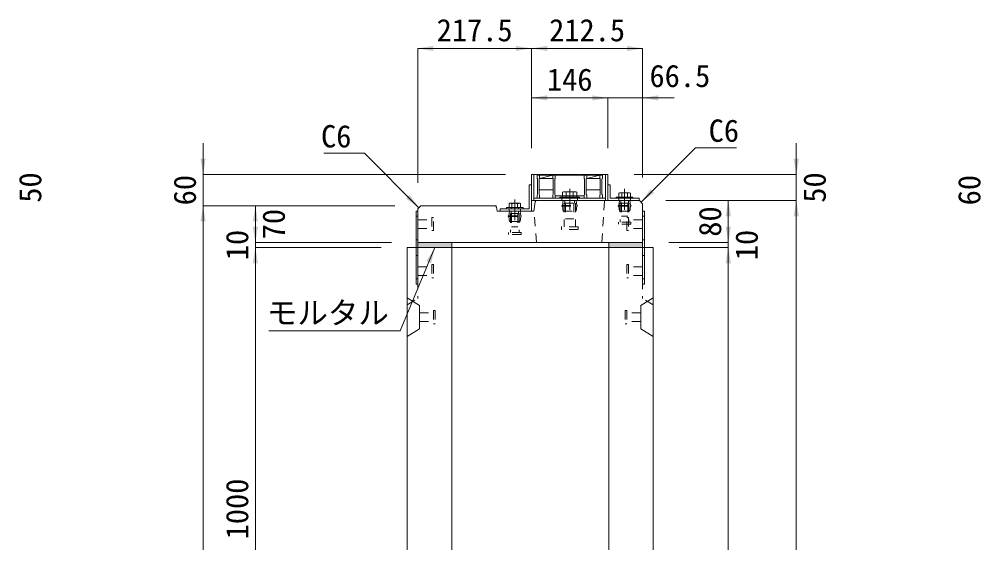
# Model space of a CAD drawing. Units: millimetres at full size. Extents: x -1934 to 78146, y -143454 to -112471.
# Drawn here: x 32648 to 34486, y -140229 to -139228 of the extents above; entities that cross this region are included whole.
import ezdxf
from ezdxf.enums import TextEntityAlignment as Align

# ---------------------------------------------------------------- set-up
doc = ezdxf.new("R2010")
doc.units = ezdxf.units.MM
doc.header["$LTSCALE"] = 23
for name, pattern in [('CHAIN', [18.5, 12, -1.5, 3.5, -1.5]), ('USER2', [1.35, 0.75, -0.6]), ('USER3', [1.35, 0.75, -0.6])]:
    doc.linetypes.add(name, pattern=pattern)
for name, color, linetype, lineweight in [('インサート', 92, 'USER2', 9), ('グレーチング', 7, 'Continuous', 9), ('ジョイント', 7, 'Continuous', 5), ('モルタル', 7, 'Continuous', 13), ('作業エリア', 11, 'Continuous', 13), ('受枠', 3, 'Continuous', 13), ('寸法線', 7, 'Continuous', 13), ('引出線', 4, 'Continuous', 13), ('本体', 2, 'Continuous', 13), ('補助線', 8, 'Continuous', 13), ('ｲﾝｻｰﾄ', 3, 'USER3', 5)]:
    doc.layers.add(name, color=color, linetype=linetype, lineweight=lineweight)
doc.layers.add('ハッチング_モルタル', color=30, linetype='Continuous')
doc.styles.add('ＭＳ ゴシック', font='')
doc.styles.get('ＭＳ ゴシック').set_extended_font_data('MS Gothic')

# ---------------------------------------------------------------- blocks, each defined once
blk = doc.blocks.new('filled_arrow')
at = {"color": 0, "linetype": 'Continuous', "lineweight": -2}
blk.add_solid([(7.5, 1.25), (0, 0), (7.5, -1.25)], dxfattribs=at)

msp = doc.modelspace()

# ---------------------------------------------------------------- hatches: boundary and pattern name
at = {"layer": 'ハッチング_モルタル'}
for points in [[(33409.82, -139654.65), (33409.82, -139664.65), (33474.82, -139664.65), (33474.82, -139654.65)], [(33774.82, -139654.65), (33774.82, -139664.65), (33839.82, -139664.65), (33839.82, -139654.65)]]:
    msp.add_hatch(color=256, dxfattribs=at).paths.add_polyline_path(points)

# ---------------------------------------------------------------- linework, layer by layer
at = {"layer": 'インサート', "linetype": 'Continuous', "lineweight": 13}
for p, q in [((33688.33, -139557.85), (33686.47, -139558.7)), ((33686.47, -139558.7), (33686.47, -139567.85)), ((33712.32, -139557.85), (33688.33, -139557.85)), ((33712.32, -139557.85), (33714.17, -139558.7)), ((33714.17, -139558.7), (33714.17, -139567.85)), ((33795.84, -139559.85), (33794.37, -139560.7)), ((33794.37, -139560.7), (33794.37, -139567.85)), ((33795.84, -139559.85), (33814.81, -139559.85)), ((33814.81, -139559.85), (33816.27, -139560.7)), ((33816.27, -139560.7), (33816.27, -139567.85)), ((33585.84, -139579.85), (33584.37, -139580.7)), ((33584.37, -139580.7), (33584.37, -139587.85)), ((33585.84, -139579.85), (33604.81, -139579.85)), ((33604.81, -139579.85), (33606.27, -139580.7)), ((33606.27, -139580.7), (33606.27, -139587.85)), ((33714.17, -139567.85), (33686.47, -139567.85)), ((33794.37, -139567.85), (33816.27, -139567.85)), ((33584.37, -139587.85), (33606.27, -139587.85))]:
    msp.add_line(p, q, dxfattribs=at)
at = {"layer": 'インサート', "linetype": 'Continuous', "lineweight": 5}
for p, q in [((33693.4, -139558.7), (33693.4, -139567.85)), ((33707.25, -139558.7), (33707.25, -139567.85)), ((33799.85, -139560.7), (33799.85, -139567.85)), ((33810.8, -139560.7), (33810.8, -139567.85)), ((33589.85, -139580.7), (33589.85, -139587.85)), ((33600.8, -139580.7), (33600.8, -139587.85))]:
    msp.add_line(p, q, dxfattribs=at)
at = {"layer": 'インサート', "linetype": 'Continuous'}
for p, q in [((33719.32, -139567.85), (33681.32, -139567.85)), ((33681.32, -139567.85), (33681.32, -139570.15)), ((33719.32, -139570.15), (33681.32, -139570.15)), ((33719.32, -139567.85), (33719.32, -139570.15)), ((33789.32, -139567.85), (33821.32, -139567.85)), ((33789.32, -139567.85), (33789.32, -139570.15)), ((33789.32, -139570.15), (33821.32, -139570.15)), ((33821.32, -139567.85), (33821.32, -139570.15)), ((33579.32, -139587.85), (33611.32, -139587.85)), ((33579.32, -139587.85), (33579.32, -139590.15)), ((33579.32, -139590.15), (33611.32, -139590.15)), ((33611.32, -139587.85), (33611.32, -139590.15))]:
    msp.add_line(p, q, dxfattribs=at)
at = {"layer": 'インサート'}
for p, q in [((33685.32, -139583.9), (33715.32, -139583.9)), ((33685.32, -139583.9), (33685.32, -139585.4)), ((33686.57, -139583.9), (33687.82, -139574.65)), ((33687.82, -139574.65), (33712.82, -139574.65)), ((33689.42, -139579.65), (33711.22, -139579.65)), ((33689.42, -139579.65), (33689.42, -139625.15)), ((33690.87, -139574.65), (33690.87, -139579.65)), ((33691.32, -139567.85), (33691.32, -139570.15)), ((33692.32, -139579.65), (33692.32, -139609.65)), ((33708.32, -139579.65), (33708.32, -139609.65)), ((33709.32, -139567.85), (33709.32, -139570.15)), ((33709.77, -139574.65), (33709.77, -139579.65)), ((33711.22, -139579.65), (33711.22, -139625.15)), ((33714.07, -139583.9), (33712.82, -139574.65)), ((33715.32, -139583.9), (33715.32, -139585.4)), ((33792.82, -139583.9), (33817.82, -139583.9)), ((33792.82, -139583.9), (33792.82, -139585.4)), ((33794.07, -139583.9), (33795.32, -139574.65)), ((33795.32, -139574.65), (33815.32, -139574.65)), ((33797.07, -139579.65), (33813.57, -139579.65)), ((33797.07, -139579.65), (33797.07, -139615.65)), ((33798.2, -139574.65), (33798.2, -139579.65)), ((33798.32, -139567.85), (33798.32, -139570.15)), ((33799.32, -139579.65), (33799.32, -139604.65)), ((33811.32, -139579.65), (33811.32, -139604.65)), ((33812.32, -139567.85), (33812.32, -139570.15)), ((33812.45, -139574.65), (33812.45, -139579.65)), ((33813.57, -139579.65), (33813.57, -139615.65)), ((33816.57, -139583.9), (33815.32, -139574.65)), ((33817.82, -139583.9), (33817.82, -139585.4)), ((33584.07, -139603.9), (33585.32, -139594.65)), ((33585.32, -139594.65), (33605.32, -139594.65)), ((33587.07, -139599.65), (33603.57, -139599.65)), ((33587.07, -139599.65), (33587.07, -139635.65)), ((33588.2, -139594.65), (33588.2, -139599.65)), ((33588.32, -139587.85), (33588.32, -139590.15)), ((33589.32, -139599.65), (33589.32, -139624.65)), ((33601.32, -139599.65), (33601.32, -139624.65)), ((33602.32, -139587.85), (33602.32, -139590.15)), ((33602.45, -139594.65), (33602.45, -139599.65)), ((33603.57, -139599.65), (33603.57, -139635.65)), ((33606.57, -139603.9), (33605.32, -139594.65)), ((33685.32, -139585.4), (33715.32, -139585.4)), ((33686.57, -139585.4), (33687.82, -139594.65)), ((33687.82, -139594.65), (33712.82, -139594.65)), ((33714.07, -139585.4), (33712.82, -139594.65)), ((33792.82, -139585.4), (33817.82, -139585.4)), ((33794.07, -139585.4), (33795.32, -139594.65)), ((33795.32, -139594.65), (33815.32, -139594.65)), ((33816.57, -139585.4), (33815.32, -139594.65)), ((33409.82, -139611.15), (33436.82, -139611.15)), ((33409.82, -139611.15), (33409.82, -139628.15)), ((33439.82, -139607.15), (33436.82, -139607.15)), ((33436.82, -139607.15), (33436.82, -139632.15)), ((33439.82, -139632.15), (33439.82, -139607.15)), ((33582.82, -139603.9), (33607.82, -139603.9)), ((33582.82, -139603.9), (33582.82, -139605.4)), ((33582.82, -139605.4), (33607.82, -139605.4)), ((33584.07, -139605.4), (33585.32, -139614.65)), ((33585.32, -139614.65), (33605.32, -139614.65)), ((33606.57, -139605.4), (33605.32, -139614.65)), ((33607.82, -139603.9), (33607.82, -139605.4)), ((33692.32, -139609.65), (33708.32, -139609.65)), ((33793.32, -139619.65), (33793.32, -139615.65)), ((33817.32, -139615.65), (33793.32, -139615.65)), ((33817.32, -139619.65), (33793.32, -139619.65)), ((33799.32, -139604.65), (33811.32, -139604.65)), ((33809.82, -139607.15), (33812.82, -139607.15)), ((33809.82, -139632.15), (33809.82, -139607.15)), ((33812.82, -139607.15), (33812.82, -139632.15)), ((33839.82, -139611.15), (33812.82, -139611.15)), ((33817.32, -139615.65), (33817.32, -139619.65)), ((33839.82, -139611.15), (33839.82, -139628.15)), ((33409.82, -139628.15), (33436.82, -139628.15)), ((33436.82, -139632.15), (33439.82, -139632.15)), ((33583.32, -139639.65), (33583.32, -139635.65)), ((33607.32, -139635.65), (33583.32, -139635.65)), ((33607.32, -139639.65), (33583.32, -139639.65)), ((33589.32, -139624.65), (33601.32, -139624.65)), ((33607.32, -139635.65), (33607.32, -139639.65)), ((33684.32, -139629.65), (33684.32, -139625.15)), ((33716.32, -139625.15), (33684.32, -139625.15)), ((33716.32, -139629.65), (33684.32, -139629.65)), ((33716.32, -139625.15), (33716.32, -139629.65)), ((33812.82, -139632.15), (33809.82, -139632.15)), ((33839.82, -139628.15), (33812.82, -139628.15))]:
    msp.add_line(p, q, dxfattribs=at)
at = {"layer": 'インサート', "linetype": 'Continuous', "lineweight": 5}
for centre, radius, start, end in [((33689.94, -139565.35), 7.5, 62.50883, 117.49117), ((33700.32, -139586.58), 28.73, 76.05376, 103.94624), ((33710.71, -139565.35), 7.5, 62.50883, 117.49117), ((33797.11, -139564.7), 4.85, 55.61575, 124.38425), ((33805.32, -139577.97), 18.12, 72.41205, 107.58795), ((33813.54, -139564.7), 4.85, 55.61575, 124.38425), ((33587.11, -139584.7), 4.85, 55.61575, 124.38425), ((33595.32, -139597.97), 18.12, 72.41205, 107.58795), ((33603.54, -139584.7), 4.85, 55.61575, 124.38425)]:
    msp.add_arc(centre, radius, start, end, dxfattribs=at)
at = {"layer": 'グレーチング'}
for p, q in [((33637.82, -139526.15), (33637.82, -139532.15)), ((33637.82, -139526.15), (33762.82, -139526.15)), ((33642.82, -139526.15), (33642.82, -139532.15)), ((33642.82, -139532.15), (33667.82, -139526.15)), ((33667.82, -139526.15), (33667.82, -139532.15)), ((33672.82, -139526.15), (33672.82, -139532.15)), ((33727.82, -139526.15), (33727.82, -139532.15)), ((33732.82, -139532.15), (33757.82, -139526.15)), ((33732.82, -139526.15), (33732.82, -139532.15)), ((33757.82, -139526.15), (33757.82, -139532.15)), ((33762.82, -139526.15), (33762.82, -139532.15)), ((33637.82, -139532.15), (33638.82, -139533.15)), ((33638.82, -139533.15), (33638.82, -139563.15)), ((33642.82, -139532.15), (33641.82, -139533.15)), ((33641.82, -139533.15), (33641.82, -139563.15)), ((33642.82, -139532.15), (33667.82, -139532.15)), ((33667.82, -139532.15), (33668.82, -139533.15)), ((33668.82, -139533.15), (33668.82, -139563.15)), ((33672.82, -139532.15), (33671.82, -139533.15)), ((33671.82, -139533.15), (33671.82, -139563.15)), ((33727.82, -139532.15), (33728.82, -139533.15)), ((33728.82, -139533.15), (33728.82, -139563.15)), ((33732.82, -139532.15), (33731.82, -139533.15)), ((33731.82, -139533.15), (33731.82, -139563.15)), ((33732.82, -139532.15), (33757.82, -139532.15)), ((33757.82, -139532.15), (33758.82, -139533.15)), ((33758.82, -139533.15), (33758.82, -139563.15)), ((33762.82, -139532.15), (33761.82, -139533.15)), ((33761.82, -139533.15), (33761.82, -139563.15)), ((33637.82, -139564.15), (33638.82, -139563.15)), ((33637.82, -139570.15), (33637.82, -139564.15)), ((33668.82, -139554.15), (33641.82, -139554.15)), ((33642.82, -139564.15), (33641.82, -139563.15)), ((33642.82, -139570.15), (33642.82, -139564.15)), ((33667.82, -139564.15), (33668.82, -139563.15)), ((33667.82, -139570.15), (33667.82, -139564.15)), ((33672.82, -139564.15), (33671.82, -139563.15)), ((33672.82, -139570.15), (33672.82, -139564.15)), ((33727.82, -139565.65), (33672.82, -139565.65)), ((33727.82, -139564.15), (33728.82, -139563.15)), ((33727.82, -139570.15), (33727.82, -139564.15)), ((33758.82, -139554.15), (33731.82, -139554.15)), ((33732.82, -139564.15), (33731.82, -139563.15)), ((33732.82, -139570.15), (33732.82, -139564.15)), ((33757.82, -139564.15), (33758.82, -139563.15)), ((33757.82, -139570.15), (33757.82, -139564.15)), ((33762.82, -139564.15), (33761.82, -139563.15)), ((33762.82, -139570.15), (33762.82, -139564.15)), ((33637.82, -139570.15), (33642.82, -139570.15)), ((33667.82, -139570.15), (33672.82, -139570.15)), ((33727.82, -139570.15), (33732.82, -139570.15)), ((33757.82, -139570.15), (33762.82, -139570.15))]:
    msp.add_line(p, q, dxfattribs=at)
at = {"layer": 'ジョイント'}
for p, q in [((33406.62, -139594.65), (33409.82, -139594.65)), ((33406.62, -139594.65), (33406.62, -139734.65)), ((33409.82, -139594.65), (33409.82, -139734.65)), ((33839.82, -139594.65), (33843.02, -139594.65)), ((33839.82, -139594.65), (33839.82, -139734.65)), ((33843.02, -139594.65), (33843.02, -139734.65)), ((33406.62, -139734.65), (33409.82, -139734.65)), ((33839.82, -139734.65), (33843.02, -139734.65))]:
    msp.add_line(p, q, dxfattribs=at)
at = {"layer": 'ジョイント', "linetype": 'USER2'}
for p, q in [((33406.62, -139604.65), (33409.82, -139604.65)), ((33839.82, -139604.65), (33843.02, -139604.65)), ((33406.62, -139649.65), (33409.82, -139649.65)), ((33839.82, -139649.65), (33843.02, -139649.65)), ((33406.62, -139679.65), (33409.82, -139679.65)), ((33839.82, -139679.65), (33843.02, -139679.65)), ((33406.62, -139724.65), (33409.82, -139724.65)), ((33839.82, -139724.65), (33843.02, -139724.65))]:
    msp.add_line(p, q, dxfattribs=at)
at = {"layer": 'モルタル'}
for points in [[(33409.82, -139654.65), (33474.82, -139654.65), (33474.82, -139664.65), (33409.82, -139664.65)], [(33774.82, -139654.65), (33839.82, -139654.65), (33839.82, -139664.65), (33774.82, -139664.65)]]:
    msp.add_lwpolyline(points, close=True, dxfattribs=at)
at = {"layer": '作業エリア'}
for p, q in [((33634.44, -139577.2), (33634.82, -139574.65)), ((33634.82, -139574.65), (33637.41, -139574.65)), ((33557.36, -139584.65), (33559.82, -139584.65)), ((33559.82, -139584.65), (33560.3, -139587.06))]:
    msp.add_line(p, q, dxfattribs=at)
at = {"layer": '受枠'}
for p, q in [((33627.32, -139524.65), (33773.32, -139524.65)), ((33627.32, -139524.65), (33627.32, -139574.65)), ((33631.82, -139524.65), (33631.82, -139574.65)), ((33768.82, -139524.65), (33768.82, -139574.65)), ((33773.32, -139524.65), (33773.32, -139574.65)), ((33622.82, -139590.15), (33622.82, -139544.65)), ((33622.82, -139544.65), (33627.32, -139544.65)), ((33627.32, -139544.65), (33627.32, -139594.65)), ((33777.82, -139544.65), (33773.32, -139544.65)), ((33777.82, -139570.15), (33777.82, -139544.65)), ((33627.32, -139574.65), (33773.32, -139574.65)), ((33631.82, -139570.15), (33768.82, -139570.15)), ((33773.32, -139574.65), (33833.32, -139574.65)), ((33833.32, -139570.15), (33777.82, -139570.15)), ((33833.32, -139574.65), (33833.32, -139570.15)), ((33567.32, -139594.65), (33567.32, -139590.15)), ((33567.32, -139590.15), (33622.82, -139590.15)), ((33627.32, -139594.65), (33567.32, -139594.65))]:
    msp.add_line(p, q, dxfattribs=at)
at = {"layer": '受枠', "linetype": 'CHAIN'}
for p, q in [((33700.32, -139552.4), (33700.32, -139592.4)), ((33805.32, -139552.4), (33805.32, -139592.4)), ((33595.32, -139572.4), (33595.32, -139612.4))]:
    msp.add_line(p, q, dxfattribs=at)
at = {"layer": '受枠', "linetype": 'USER2'}
for p, q in [((33685.32, -139570.15), (33685.32, -139574.65)), ((33715.32, -139570.15), (33715.32, -139574.65)), ((33794.32, -139570.15), (33794.32, -139574.65)), ((33816.32, -139570.15), (33816.32, -139574.65)), ((33584.32, -139590.15), (33584.32, -139594.65)), ((33606.32, -139590.15), (33606.32, -139594.65))]:
    msp.add_line(p, q, dxfattribs=at)
at = {"layer": '寸法線'}
for p, q in [((33409.82, -139283.56), (33627.32, -139283.56)), ((33409.82, -139540.65), (33409.82, -139283.56)), ((33627.32, -139474.65), (33627.32, -139283.56)), ((33627.32, -139283.56), (33839.82, -139283.56)), ((33627.32, -139474.65), (33627.32, -139283.56)), ((33839.82, -139530.65), (33839.82, -139283.56)), ((33627.32, -139378.2), (33773.32, -139378.2)), ((33627.32, -139474.65), (33627.32, -139378.2)), ((33713.32, -139378.2), (33899.82, -139378.2)), ((33773.32, -139474.65), (33773.32, -139378.2)), ((33773.32, -139474.65), (33773.32, -139378.2)), ((33839.82, -139530.65), (33839.82, -139378.2)), ((32999.26, -139644.65), (32999.26, -139464.65)), ((34133.58, -139634.65), (34133.58, -139464.65)), ((33577.32, -139524.65), (32999.26, -139524.65)), ((33823.32, -139524.65), (34133.58, -139524.65)), ((33883.82, -139574.65), (34003.58, -139574.65)), ((33883.82, -139574.65), (34133.58, -139574.65)), ((33883.82, -139574.65), (34133.58, -139574.65)), ((34003.58, -139654.65), (34003.58, -139574.65)), ((34133.58, -141014.65), (34133.58, -139574.65)), ((32999.26, -141014.65), (32999.26, -139584.65)), ((33365.82, -139584.65), (32999.26, -139584.65)), ((33365.82, -139584.65), (32999.26, -139584.65)), ((33099.26, -139654.65), (33099.26, -139584.65)), ((33365.82, -139584.65), (33099.26, -139584.65)), ((33099.26, -139724.65), (33099.26, -139594.65)), ((34003.58, -139594.65), (34003.58, -139724.65)), ((33359.82, -139654.65), (33099.26, -139654.65)), ((33359.82, -139654.65), (33099.26, -139654.65)), ((33889.82, -139654.65), (34003.58, -139654.65)), ((33889.82, -139654.65), (34003.58, -139654.65)), ((33099.26, -139664.65), (33099.26, -140664.65)), ((33339.82, -139664.65), (33099.26, -139664.65)), ((33339.82, -139664.65), (33099.26, -139664.65)), ((33909.82, -139664.65), (34003.58, -139664.65)), ((33909.82, -139664.65), (34003.58, -139664.65)), ((34003.58, -141014.65), (34003.58, -139664.65))]:
    msp.add_line(p, q, dxfattribs=at)
at = {"layer": '引出線'}
for points in [[(33836.82, -139577.65), (33940.99, -139473.48), (34018.99, -139473.48)], [(33412.1, -139588.37), (33307.94, -139484.2), (33229.94, -139484.2)], [(33442.32, -139664.65), (33375.92, -139823.6), (33125.01, -139823.6)]]:
    msp.add_lwpolyline(points, dxfattribs=at)
at = {"layer": '本体'}
for p, q in [((33634.44, -139577.2), (33631.82, -139594.65)), ((33637.41, -139574.65), (33833.82, -139574.65)), ((33833.82, -139574.65), (33839.82, -139580.65)), ((33839.82, -139580.65), (33839.82, -139654.65)), ((33409.82, -139590.65), (33415.82, -139584.65)), ((33409.82, -139590.65), (33409.82, -139654.65)), ((33415.82, -139584.65), (33557.36, -139584.65)), ((33560.3, -139587.06), (33561.82, -139594.65)), ((33561.82, -139594.65), (33631.82, -139594.65)), ((33409.82, -139654.65), (33839.82, -139654.65)), ((33409.82, -139664.65), (33474.82, -139664.65)), ((33774.82, -139664.65), (33839.82, -139664.65))]:
    msp.add_line(p, q, dxfattribs=at)
at = {"layer": '本体', "linetype": 'USER2', "lineweight": 15}
for p, q in [((33761.82, -139654.65), (33766.82, -139574.65)), ((33636.82, -139654.65), (33631.82, -139594.65))]:
    msp.add_line(p, q, dxfattribs=at)
at = {"layer": '本体', "lineweight": 20}
for p, q in [((33389.82, -139664.65), (33389.82, -141014.65)), ((33474.82, -139664.65), (33389.82, -139664.65)), ((33839.82, -139664.65), (33409.82, -139664.65)), ((33474.82, -140594.13), (33474.82, -139664.65)), ((33774.82, -140594.13), (33774.82, -139664.65)), ((33859.82, -139664.65), (33774.82, -139664.65)), ((33859.82, -141014.65), (33859.82, -139664.65))]:
    msp.add_line(p, q, dxfattribs=at)
at = {"layer": '本体', "linetype": 'USER3', "lineweight": 9}
for p, q in [((33409.82, -139664.65), (33409.82, -139761.65)), ((33839.82, -139664.65), (33839.82, -139761.65))]:
    msp.add_line(p, q, dxfattribs=at)
at = {"layer": '本体', "lineweight": 5}
for p, q in [((33389.82, -139760.65), (33413.02, -139775.15)), ((33859.82, -139760.65), (33836.62, -139775.15)), ((33413.02, -139775.15), (33413.02, -139820.15)), ((33836.62, -139775.15), (33836.62, -139820.15)), ((33389.82, -139834.65), (33413.02, -139820.15)), ((33859.82, -139834.65), (33836.62, -139820.15))]:
    msp.add_line(p, q, dxfattribs=at)
at = {"layer": '本体', "linetype": 'USER3', "lineweight": 5}
for p, q in [((33389.82, -139774.15), (33409.82, -139761.65)), ((33859.82, -139774.15), (33839.82, -139761.65))]:
    msp.add_line(p, q, dxfattribs=at)
at = {"layer": '本体'}
for centre, start, end in [((33637.41, -139577.65), 90, 171.46923), ((33557.36, -139587.65), 11.30993, 90)]:
    msp.add_arc(centre, 3, start, end, dxfattribs=at)
at = {"layer": '補助線'}
msp.add_line((33474.82, -139664.65), (33774.82, -139664.65), dxfattribs=at)
at = {"layer": 'ｲﾝｻｰﾄ'}
for p, q in [((33409.82, -139701.15), (33436.82, -139701.15)), ((33436.82, -139697.15), (33436.82, -139722.15)), ((33436.82, -139697.15), (33439.82, -139697.15)), ((33439.82, -139697.15), (33439.82, -139722.15)), ((33812.82, -139697.15), (33809.82, -139697.15)), ((33809.82, -139697.15), (33809.82, -139722.15)), ((33812.82, -139697.15), (33812.82, -139722.15)), ((33839.82, -139701.15), (33812.82, -139701.15)), ((33409.82, -139718.15), (33436.82, -139718.15)), ((33436.82, -139722.15), (33439.82, -139722.15)), ((33812.82, -139722.15), (33809.82, -139722.15)), ((33839.82, -139718.15), (33812.82, -139718.15)), ((33440.02, -139785.15), (33440.02, -139810.15)), ((33440.02, -139785.15), (33443.03, -139785.15)), ((33443.03, -139785.15), (33443.03, -139810.15)), ((33806.62, -139785.15), (33806.62, -139810.15)), ((33809.62, -139785.15), (33806.62, -139785.15)), ((33809.62, -139785.15), (33809.62, -139810.15)), ((33413.02, -139789.15), (33440.02, -139789.15)), ((33413.02, -139789.15), (33413.02, -139806.15)), ((33836.62, -139789.15), (33809.62, -139789.15)), ((33836.62, -139789.15), (33836.62, -139806.15)), ((33413.02, -139806.15), (33440.02, -139806.15)), ((33440.02, -139810.15), (33443.03, -139810.15)), ((33809.62, -139810.15), (33806.62, -139810.15)), ((33836.62, -139806.15), (33809.62, -139806.15))]:
    msp.add_line(p, q, dxfattribs=at)

# ---------------------------------------------------------------- block references
at = {"layer": '寸法線', "xscale": 4, "yscale": 4}
for p in [(33409.82, -139283.56), (33627.32, -139283.56), (33627.32, -139378.2), (33839.82, -139378.2)]:
    msp.add_blockref('filled_arrow', p, dxfattribs=at)
for p, rotation in [((33627.32, -139283.56), 180), ((33839.82, -139283.56), 180), ((33773.32, -139378.2), 180), ((33773.32, -139378.2), 180), ((32999.26, -139524.65), 90), ((34133.58, -139524.65), 90), ((34003.58, -139574.65), 270), ((34133.58, -139574.65), 270), ((34133.58, -139574.65), 270), ((32999.26, -139584.65), 270), ((32999.26, -139584.65), 270), ((33099.26, -139584.65), 270), ((33099.26, -139654.65), 90), ((33099.26, -139654.65), 90), ((34003.58, -139654.65), 90), ((34003.58, -139654.65), 90), ((33099.26, -139664.65), 270), ((33099.26, -139664.65), 270), ((34003.58, -139664.65), 270), ((34003.58, -139664.65), 270)]:
    msp.add_blockref('filled_arrow', p, dxfattribs=dict(at, rotation=rotation))
at = {"layer": '引出線', "xscale": 4, "yscale": 4}
for p, rotation in [((33412.1, -139588.37), 135), ((33836.82, -139577.65), 45), ((33442.32, -139664.65), 247.3)]:
    msp.add_blockref('filled_arrow', p, dxfattribs=dict(at, rotation=rotation))

# ---------------------------------------------------------------- texts
at = {"layer": '寸法線', "style": 'ＭＳ ゴシック'}
for s, p in [('217.5', (33518.57, -139248.56)), ('212.5', (33733.57, -139248.56)), ('146', (33700.32, -139343.2)), ('66.5', (33910.99, -139336.12))]:
    msp.add_text(s, height=42.72, dxfattribs=at).set_placement(p, align=Align.MIDDLE_CENTER)
for s, p in [('50', (32668.58, -139549.65)), ('60', (32964.26, -139554.65)), ('50', (34168.58, -139549.65)), ('60', (34464.26, -139554.65)), ('70', (33134.26, -139619.65)), ('80', (33968.58, -139614.65)), ('10', (33064.26, -139659.65)), ('10', (34038.58, -139659.65)), ('1000', (33064.26, -140164.65))]:
    msp.add_text(s, height=42.72, rotation=90, dxfattribs=at).set_placement(p, align=Align.MIDDLE_CENTER)
at = {"layer": '引出線', "style": 'ＭＳ ゴシック'}
msp.add_text('C6', height=42.72, dxfattribs=at).set_placement((33965.99, -139419.48), align=Align.TOP_LEFT)
msp.add_text('C6', height=42.72, dxfattribs=at).set_placement((33282.94, -139430.2), align=Align.TOP_RIGHT)
msp.add_text('モルタル', height=42.72, dxfattribs=at).set_placement((33237.96, -139768), align=Align.TOP_CENTER)

doc.saveas('drawing.dxf')
